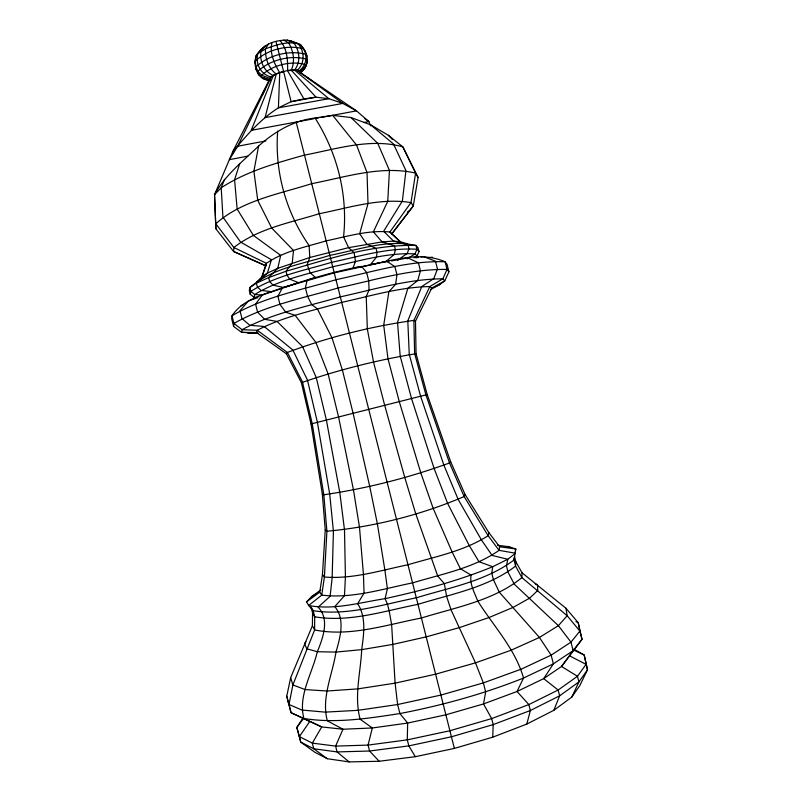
<?xml version="1.0" encoding="UTF-8"?>
<svg xmlns="http://www.w3.org/2000/svg" width="802" height="802" viewBox="0 0 802 802"><rect width="100%" height="100%" fill="white"/><g stroke="black" fill="none" stroke-linecap="round" stroke-linejoin="round"><path stroke-width="1.2" d="M288.73 704.146L286.755 696.206L290.655 677.72L312.409 625.72L312.569 612.999L311.076 607.044M514.613 556.919L515.836 561.681L522.032 572.808L521.901 577.62C493.611 600.768 455.606 607.335 421.501 617.991C386.775 624.658 350.093 637.099 314.615 629.941L312.409 625.72M300.078 72.952C308.179 67.799 309.622 56.19 303.577 48.862C287.507 44.411 267.267 49.493 255.307 61.132L255.978 66.937L257.813 71.368L257.602 73.453L261.512 77.062L269.452 79.588L270.825 76.912L275.978 73.874L287.577 70.456C287.898 60.34 287.186 48.331 280.018 40.601C270.084 41.824 261.131 47.107 256.049 55.899C252.941 65.854 257.121 79.187 268.83 80.32M370.614 125.844L368.89 121.563L356.489 110.876L342.845 103.418L328.87 98.696L278.404 107.839L291.096 101.684L283.577 71.458L279.748 72.591L278.404 107.839C260.309 119.287 246.445 135.598 232.72 151.718L214.535 194.685L215.878 228.781L233.582 251.497L265.743 265.893L261.532 278.444M302.645 718.452L296.84 727.454L300.75 742.111L314.925 752.306L327.306 758.732L349.121 761.9L379.196 761.268L415.316 756.687L454.363 748.416L492.719 737.178L493.21 724.607L491.676 718.592L483.496 703.945L485.661 691.936L483.365 682.903L475.486 662.863L451.035 609.801L446.624 596.437L444.358 583.686L437.712 576.006L415.727 513.761L404.729 477.3L384.679 405.281L373.562 362.233L367.326 328.97L366.233 296.479L369.07 289.973L368.689 280.65L366.604 272.429L361.572 266.374C334.665 271.236 308.499 279.397 282.505 287.717C264.64 294.635 243.337 298.635 232.019 315.747L231.718 318.895L233.593 326.394L241.562 332.349L258.194 333.231M232.62 153.954L232.72 151.718L270.114 78.255L273.372 75.388L279.748 72.591M515.836 561.681L515.566 566.092L521.901 577.62L567.174 615.746L579.896 631.104L582.001 639.304L561.52 666.472L543.686 678.632L517.039 691.494L483.496 703.945L445.872 714.803L407.647 723.063L372.339 727.975L342.975 729.239L321.732 726.933L291.046 712.687L286.755 696.206M215.878 228.781L214.535 194.685C225.071 175.097 242.906 161.302 258.595 146.074C274.484 131.749 293.472 120.48 315.056 118.024C337.431 153.192 348.058 195.257 343.547 236.811L348.599 247.648L354.153 252.75L355.436 261.372L353.08 267.928C383.015 264.319 415.727 249.021 445.07 261.753L447.035 264.329L448.95 271.818L444.769 280.86L431.697 288.159L415.496 321.111L416.058 353.682L427.205 394.554L450.634 461.661L465.13 494.603L488.859 532.618L499.626 546.763L499.055 550.352C473.631 568.167 441.932 574.001 412.669 582.853C382.895 588.868 352.389 598.853 321.752 595.124L319.717 592.187L322.464 574.653L325.241 529.952L322.334 494.092L311.026 423.957L301.392 382.714L286.394 353.802L256.5 332.549L241.562 332.349L242.064 329.692C272.55 313.231 307.226 306.464 340.259 296.88C374.083 289.502 408.007 278.966 442.864 278.815L444.769 280.86L439.807 284.53L430.694 289.532M514.162 557.861L514.012 559.996L515.566 566.092C487.616 587.676 451.135 594.092 418.053 604.317C384.288 610.934 349.311 622.693 314.705 616.798L312.569 612.999M233.593 326.394L233.933 323.427L232.019 315.747C263.738 297.031 300.91 290.093 335.888 279.738C371.817 272.089 408.017 260.54 445.07 261.753L447.035 269.432L448.95 271.818M269.943 79.468L270.114 78.255M255.106 63.258L256.049 55.899L263.337 47.238M315.056 118.024L332.73 115.408L350.975 117.513L370.745 124.901L388.358 135.287L402.855 146.886L418.083 177.483L413.301 205.913L391.847 233.913L401.521 242.956M258.595 146.074L253.893 171.137L257.753 200.36L271.738 228.079L293.532 250.505L292.209 263.006L286.023 271.256L268.67 277.592L256.379 283.146L249.873 287.557L249.302 290.545L250.244 294.284L254.074 297.301L257.562 297.412M327.306 758.732L313.742 748.767L312.329 743.113L321.732 726.933L291.046 712.687L288.991 704.477L292.89 684.938L314.615 629.941L314.705 616.798L313.181 610.703L311.597 607.956M250.244 294.284L250.825 291.367L249.873 287.557C271.968 268.179 302.715 263.978 329.853 255.347C357.973 249.983 387.155 238.986 415.967 245.452L418.053 247.768L419.005 251.507L417.07 255.988L415.316 257.683M515.305 551.245L515.796 549.009L509.09 546.723L497.601 545.27M254.074 297.301L254.705 294.534C278.334 279.918 306.374 274.555 332.72 266.745C359.767 261.001 387.135 252.399 415.045 253.893L417.07 255.988L414.053 257.743M488.859 532.618L488.127 535.676C464.107 551.164 435.175 556.668 408.108 564.718C380.639 570.412 352.71 579.365 324.399 577.029L322.464 574.653M265.743 265.893L266.404 263.317C284.119 251.136 305.953 246.946 326.244 240.851C347.106 236.49 368.419 229.813 389.922 231.999L400.419 241.773L407.466 243.818M276.269 73.934L265.041 117.633L342.845 103.418L297.011 70.335L287.477 70.626L303.928 98.897L316.018 97.192L328.87 98.696L294.444 70.035M492.719 737.178L526.834 724.066L530.363 710.502L528.849 704.567L517.039 691.494L523.516 678.051L553.38 663.856L573.149 650.612L582.001 639.304L578.212 622.683L565.961 608.257L522.032 572.808M272.028 42.626C269.261 52.822 274.414 63.789 279.577 72.481M287.577 70.456L291.407 69.954C295.196 61.142 293.492 51.037 288.72 42.977L283.858 40.14L280.018 40.601M239.668 163.809L234.575 179.728L237.151 209.061L253.372 235.397L280.68 255.357L277.753 268.339L268.67 277.592L269.662 281.532L272.991 285.161L283.246 287.397M256.5 332.549L257.242 330.264C283.617 316.509 313.291 310.544 341.712 302.384C370.765 295.958 399.877 287.106 429.812 286.545L442.864 278.815L447.035 269.432C410.002 268.86 373.892 280.259 337.983 287.988C302.966 298.264 265.953 305.281 233.933 323.427L242.064 329.692L257.242 330.264L287.367 352.439L302.444 381.872L312.219 423.646L323.818 494.764L326.905 531.245L324.399 577.029L321.752 595.124L308.64 605.49L313.181 610.703C347.807 616.126 382.654 604.447 416.398 597.791C449.491 587.615 485.822 581.189 514.012 559.996L515.796 549.009L499.626 546.763M256.59 282.063L261.813 276.911L266.404 263.317L233.873 247.507L215.798 223.768C241.743 200.47 279.276 193.984 311.617 183.678C345.462 177.152 381.09 165.192 415.586 173.082L418.083 177.483M224.58 179.267L221.212 187.768L214.535 194.685M526.834 724.066L553.811 710.321L559.616 695.835L578.914 681.921L587.465 669.83L584.197 655.003L573.971 649.199M273.372 75.388L251.196 130.355L313.642 118.806M553.811 710.321L571.746 697.128L578.914 681.921L577.47 676.276L561.52 666.472L573.149 650.612L570.974 642.141L558.392 625.67L514.293 584.207L508.057 572.217L506.473 565.981L507.786 559.275L515.526 553.25L499.055 550.352L488.127 535.676L464.157 496.558L449.521 462.975L425.902 394.875L414.624 353.471L413.882 320.399L429.812 286.545L431.697 288.159M247.798 156.149L229.352 159.668L237.703 146.215L271.276 76.872M262.354 95.037L265.061 89.473M291.407 69.954L294.765 69.854C300.84 61.814 299.768 50.636 293.793 42.907L287.226 40.1L283.858 40.14M465.13 494.603L464.157 496.558C420.829 514.984 373.792 526.954 326.905 531.245L325.241 529.952M268.439 44.06L265.462 48.882L257.793 53.634C255.257 63.498 260.59 74.355 270.825 76.912M294.765 69.854L297.422 70.155C305.181 63.007 304.69 50.947 297.783 43.468L287.226 40.1M309.732 721.499L299.387 736.627L300.75 742.111L313.742 748.767L337.071 751.925L369.562 751.023L408.82 745.88L451.376 736.797L493.21 724.607L530.363 710.502L559.616 695.835L558.132 690.031L543.686 678.632L553.38 663.856L551.154 655.144L539.435 637.45L499.295 592.167L493.43 579.686L491.806 573.34L492.689 566.733L507.786 559.275L492.127 555.435L481.551 540.107L458.293 499.686L443.967 465.381L420.599 396.208L409.251 354.283L407.797 320.87L421.772 286.555L433.772 278.655L437.461 269.041L435.456 261.191L423.436 256.56L420.98 256.961M571.746 697.128L579.846 685.53L587.465 669.83L584.197 655.003L573.009 649.76M286.394 353.802L287.367 352.439C328.068 337.221 370.855 326.444 413.882 320.399L415.496 321.111M303.447 718.542L296.84 727.454L299.387 736.627L312.329 743.113L335.617 746.111L368.068 745.088L407.296 739.855L449.852 730.752L491.676 718.592L528.849 704.567L558.132 690.031L577.47 676.276L586.062 664.357L569.761 655.936M391.697 233.953L413.301 205.913L410.995 202.585L415.586 173.082L402.855 146.886C370.544 137.713 336.379 149.072 304.409 155.117C275.748 163.147 246.384 171.347 221.212 187.768L222.916 217.061L240.51 242.034L271.447 259.728L267.417 273.091L256.379 283.146L257.362 287.026L261.071 290.404L271.888 291.707M265.482 45.634L261.001 51.238C259.397 60.882 263.798 71.248 273.001 75.378M305.893 641.861L304.499 643.575L306.745 648.748L317.311 651.725L335.968 652.086L361.712 649.63L392.669 644.437L426.223 636.878L459.386 627.605L489.21 617.46L513.2 607.355L529.661 598.132L537.771 590.452L537.5 584.768L535.215 583.786M450.634 461.661L449.521 462.975C408.96 477.761 366.544 488.528 323.818 494.764L322.334 494.092M297.422 70.155L299.186 70.827C308.098 64.511 307.848 51.919 300.439 44.621C289.061 40.321 276.309 44.812 265.462 48.882C265.071 58.255 268.409 67.969 275.978 73.874M391.366 260.951L407.987 257.933L418.413 262.815L420.459 270.825L417.712 280.52L407.857 288.279L397.531 322.524L400.188 356.108L411.526 398.494L434.193 468.729L447.787 503.786L469.3 545.651L479.005 561.721L492.689 566.733C457.992 580.949 421.662 590.643 385.09 598.653C359.978 602.523 334.103 610.282 308.64 605.49L306.575 601.841L311.567 596.598L320.72 590.041M300.489 72.33L305.321 67.689L307.457 60.782L306.244 59.067C290.073 54.847 269.963 59.889 257.813 71.368L261.723 75.238L269.622 78.345M385.431 262.033L394.213 254.424L395.406 249.653L394.404 245.713L382.083 241.893L373.371 231.858L387.757 201.312L389.441 170.425L377.782 143.378L350.975 117.513M301.392 382.714C338.394 369.862 377.391 360.028 416.058 353.682M306.575 601.841L319.717 592.187M397.481 260.329L407.326 253.332L408.98 248.6L407.987 244.72L393.541 241.111L382.083 241.893L348.599 247.648L309.783 257.492L277.753 268.339L267.417 273.091L261.813 276.911M301.041 71.428L303.437 69.784M407.095 258.886L415.045 253.893L416.94 249.262L415.967 245.452C371.597 244.349 328.249 259.096 286.023 271.256L287.026 275.246L289.763 279.146L298.454 282.665L284.389 287.647M407.456 211.908L409.521 210.635M311.567 596.598L315.667 594.272M434.273 287.016L439.807 284.53M241.061 305.632L243.377 304.78M257.813 297.672L248.399 300.92L239.999 310.725L241.963 318.584L249.803 325.271L264.149 326.484L292.82 349.993L307.457 380.058L317.412 422.323L329.732 494.263L333.421 531.245L332.138 577.841L330.103 596.347L318.113 607.164C330.033 619.174 322.835 638.372 317.311 651.725C312.349 673.369 297.753 695.785 303.918 718.502C335.908 723.625 368.218 718.381 399.897 713.559C442.072 705.409 483.606 694.001 523.516 678.051C515.375 648.988 493.531 626.111 477.691 600.939C474.583 592.638 469.521 584.307 471.035 575.094L460.428 568.758L452.087 551.936L433.25 508.598L420.799 472.799L399.266 401.591L388.008 358.815L383.707 325.291L388.89 291.657L395.617 284.369L396.96 274.775L394.895 266.645L386.855 261.272L334.203 272.87L282.505 287.717L277.913 296.289L279.958 304.429L285.753 312.209L295.216 315.387L315.918 342.464L328.128 373.973L338.564 416.95L353.451 489.832L359.486 527.245L363.436 574.332L364.058 593.099L357.642 603.716C366.524 617.159 363.727 634.613 361.712 649.63C360.639 672.627 353.923 696.517 360.138 719.244L372.339 727.975L368.068 745.088L369.562 751.023L379.196 761.268M283.236 288.018L262.465 294.815L255.567 304.088L257.582 312.108L264.63 319.306L277.051 321.422L302.534 346.584L316.199 377.371L326.384 420.037L339.817 492.588L344.499 529.891L345.421 576.939L344.489 595.686L334.765 606.603C345.502 619.264 340.088 637.841 335.968 652.086C332.529 674.572 321.081 697.971 327.336 720.848L342.975 729.239L335.617 746.111L337.071 751.925L349.121 761.9M311.026 423.957L427.205 394.554M303.928 98.897L291.096 101.684L316.018 97.192L291.186 70.135M237.703 146.215L265.893 140.921M363.978 122.485L368.89 121.563L364.86 118.686M316.088 118.355L318.534 117.904M320.98 117.443L356.489 110.876L297.011 70.335M386.624 261.813L389 261.382M416.088 257.773L418.534 257.372M379.256 263.016L370.604 264.379L376.489 257.161L377.03 252.44L376.018 248.45L366.735 244.119L359.667 233.743L367.998 203.658L367.035 172.62L356.569 145.072L332.73 115.408M381.732 262.615L384.198 262.224M429.872 257.512L432.308 257.161M247.838 333.171L257.632 332.419M506.764 546.663L509.09 546.723M262.906 295.056L254.705 294.534L250.825 291.367C275.166 275.968 304.309 270.464 331.587 262.334C359.617 256.419 388.028 247.427 416.94 249.262L419.005 251.507M400.419 241.773L393.541 241.111L383.667 231.277L402.373 200.981L405.942 170.615L393.521 144.039L370.745 124.901M267.437 79.619L265.492 79.428L263.808 77.784M270.324 80.571L262.805 78.486L261.512 77.062L261.723 75.238C272.57 65.152 290.294 60.711 304.65 64.33L305.742 65.824L299.958 71.839L299.186 70.827M289.903 40.481L300.439 44.621L304.81 50.626M288.991 704.477L301.803 710.021L325.161 712.136L357.903 710.331L397.622 704.527L440.819 695.093L483.365 682.903L521.25 669.149L551.154 655.144L570.974 642.141L579.896 631.104L578.212 622.683L575.966 621.59M266.003 265.813L233.582 251.497L233.873 247.507C258.254 228.41 290.274 222.715 319.266 213.723C349.231 207.728 380.238 197.553 410.995 202.585L389.922 231.999L391.847 233.913M303.497 74.837L298.725 70.987M306.514 76.992L311.537 80.591M388.358 135.287L392.409 139.548M257.302 70.787L255.768 69.092L255.978 66.937C268.389 55.037 289.151 49.834 305.742 54.285L306.996 56.08M291.687 41.253L292.489 42.366M415.316 756.687L408.82 745.88L407.296 739.855L407.647 723.063L399.897 713.559L397.622 704.527L395.095 683.144L391.647 624.788L389.191 610.934L387.556 604.427L385.09 598.653L387.406 588.708L384.9 570.152L377.301 523.465L369.672 486.172L353.101 413.271L342.414 370.123L332.028 337.913L317.361 308.87L311.657 304.519L307.517 296.149L305.442 287.928L307.076 280.199L315.497 277.452L310.214 272.84L307.216 264.65L309.783 257.492L309.121 245.542C285.963 212.309 274.595 171.598 277.672 131.167M258.194 72.932L259.076 75.077M290.655 677.72L292.89 684.938L305.071 689.57L327.096 691.013L357.862 688.878L395.095 683.144L435.566 674.201L475.486 662.863L511.125 650.221L539.435 637.45L558.392 625.67L567.174 615.746L565.961 608.257M454.363 748.416L296.189 122.165M283.537 71.318L275.978 41.453M306.745 60.591L306.976 62.907"/></g></svg>
